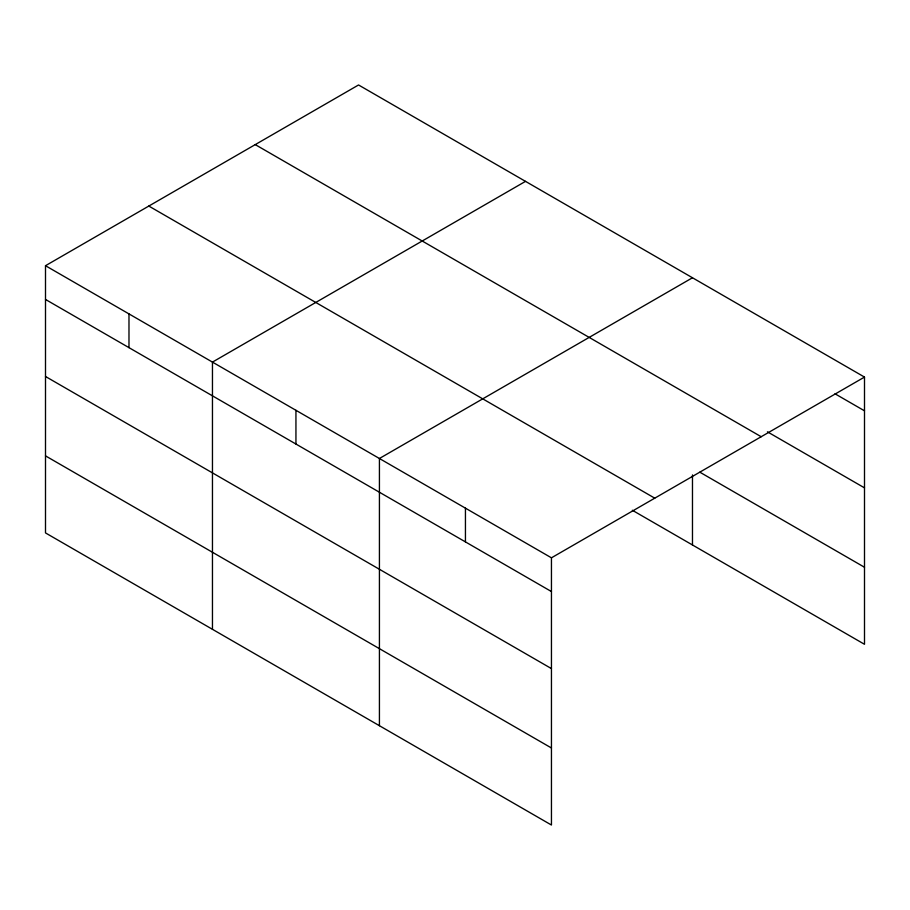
<?xml version="1.0" encoding="UTF-8"?>
<svg xmlns="http://www.w3.org/2000/svg" width="910" height="910" viewBox="0 0 910 910"><rect width="100%" height="100%" fill="white"/><g stroke="black" fill="none" stroke-linecap="round" stroke-linejoin="round"><path stroke-width="1.36" d="M551.449 668.6L551.449 557.819L45.5 265.709L45.5 532.919L551.449 825.029L551.449 668.6L45.5 376.49M632.325 510.248L864.5 644.291L864.5 377.081L358.551 84.971L45.5 265.709M525.514 181.363L212.462 362.1L212.462 629.322M692.476 277.766L379.424 458.492L379.424 725.714M551.449 557.819L864.5 377.081M835.005 393.791L864.5 410.82M767.426 431.818L864.5 487.862M255.244 144.61L761.192 436.72M699.847 472.188L864.5 567.249M148.808 206.058L654.756 498.168M45.5 299.447L551.449 591.557M45.5 455.876L551.449 747.986M692.476 474.929L692.476 544.976M465.442 508.155L465.442 541.894M295.943 410.296L295.943 444.034M128.981 313.904L128.981 347.643"/></g></svg>
